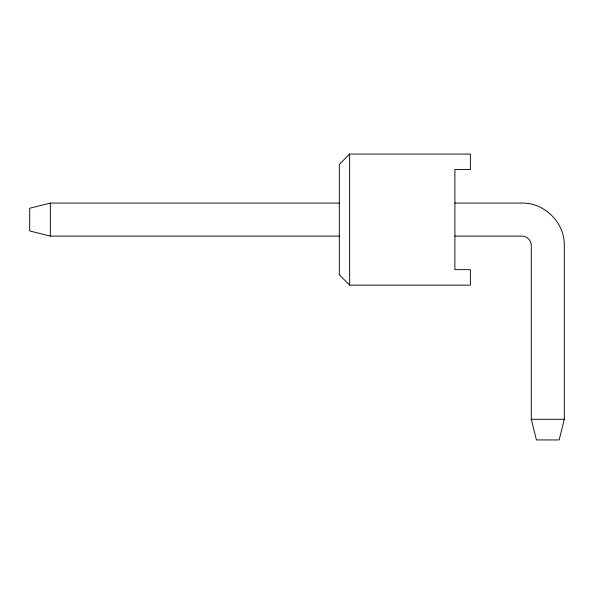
<?xml version="1.0" encoding="UTF-8"?>
<svg xmlns="http://www.w3.org/2000/svg" width="594" height="594" viewBox="0 0 594 594"><rect width="100%" height="100%" fill="white"/><g stroke="black" fill="none" stroke-linecap="round" stroke-linejoin="round"><path stroke-width="0.89" d="M454.9 203.081L521.985 203.081C544.601 202.606 564.775 222.78 564.3 245.396L564.3 419.297L559.14 439.939L536.434 439.939L531.274 419.297L531.274 245.396C531.303 240.429 526.96 236.078 521.985 236.108L454.9 236.108M349.636 154.061L339.315 164.382L339.315 274.814L349.636 285.135L470.381 285.135L470.381 269.654L454.9 269.654L454.9 169.542L470.381 169.542L470.381 154.061L349.636 154.061L349.636 285.135M339.315 203.081L50.342 203.081L29.7 208.242L29.7 230.947L50.342 236.108L339.315 236.108M531.274 419.297L564.3 419.297M50.342 203.081L50.342 236.108"/></g></svg>
